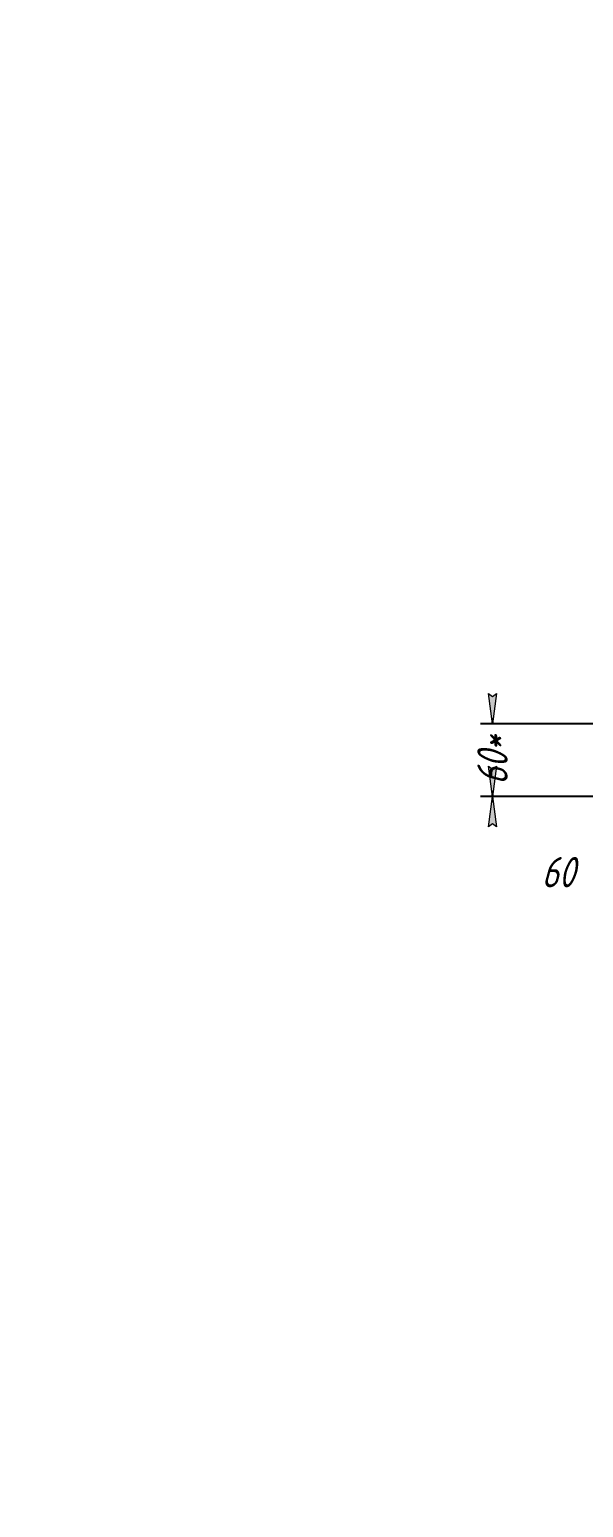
# Model space of a CAD drawing. Header units: millimetres. Extents: x 0 to 841, y 0 to 594.
# Drawn here: x 0 to 91.4, y 350.2 to 594 of the extents above; entities that cross this region are included whole.
import ezdxf

# ---------------------------------------------------------------- set-up
doc = ezdxf.new("R2010")
doc.units = ezdxf.units.MM
doc.linetypes.add('K5LT_THIN', pattern=[0])
doc.layers.add('Системный слой', color=7, linetype='Continuous')
doc.layers.add('Системный слой (1)', color=7, linetype='Continuous', true_color=0x909090)
doc.styles.add('KDIMTEXTSTYLE', font='GOST_AU.SHX', dxfattribs={"width": 0.96, "oblique": 15, "height": 5})
doc.dimstyles.new('KDIMSTYLE (0.20)', dxfattribs={"dimtxt": 5, "dimasz": 1, "dimexe": 2, "dimexo": 0, "dimgap": 1, "dimtad": 1, "dimlfac": 5, "dimtxsty": 'KDIMTEXTSTYLE', "dimsah": 1, "dimcen": 0, "dimdle": 1, "dimadec": 0, "dimazin": 0, "dimtfac": 0.667, "dimtmove": 0, "dimatfit": 3, "dimfxl": 1, "dimtvp": 1, "dimtolj": 1, "dimtzin": 0, "dimarcsym": 0})

# ---------------------------------------------------------------- blocks, each defined once
blk = doc.blocks.new('KDIMARROW_01')
at = {"layer": 'Системный слой'}
blk.add_hatch(color=0, dxfattribs=at).paths.add_polyline_path([(0, 0), (-5, 0.658262491226197), (-4.5, 5.51091059616309e-16), (-5, -0.6582624912261956)])
at = {"layer": 'Системный слой', "color": 0, "linetype": 'K5LT_THIN', "lineweight": 18}
for p, q in [((-4.5, 5.51091059616309e-16), (-5, 0.658262491226197)), ((-5, 0.658262491226197), (0, 0)), ((0, 0), (-5, -0.6582624912261956)), ((-5, -0.6582624912261956), (-4.5, 5.51091059616309e-16))]:
    blk.add_line(p, q, dxfattribs=at)
at = {"layer": 'Системный слой (1)', "color": 0, "linetype": 'K5LT_THIN', "lineweight": 18}
blk.add_line((0, 0), (-1, 0), dxfattribs=at)

msp = doc.modelspace()

# ---------------------------------------------------------------- dimensions: what is measured, and where the dimension line sits
at = {"layer": 'Системный слой (1)', "color": 7}
msp.add_linear_dim(base=(110.3386064477991, 455.0097907822401), p1=(98.33860644779907, 482.4841313198106), p2=(110.3386064477991, 467.4841313198106), location=(87.21360688648925, 455.0097907822401), dimstyle='KDIMSTYLE (0.20)', override={"dimexo": 0, "dimpost": '\\H5.0;\\W0.965;\\Q15;<>', "dimblk1": 'KDIMARROW_01', "dimblk2": 'KDIMARROW_01', "dimse1": 0, "dimse2": 0, "dimclrt": 7, "dimtolj": 1}, dxfattribs=at).render()
msp.add_linear_dim(base=(76.38756437241281, 467.4841313198106), p1=(103.6386064477991, 479.4841313198106), p2=(110.3386064477991, 467.4841313198106), angle=90, location=(76.38756437241281, 473.4841313198106), dimstyle='KDIMSTYLE (0.20)', override={"dimexo": 0, "dimpost": '\\H5.0;\\W0.965;\\Q15;<>\\H5.0;\\W0.965;\\Q15;\\Q15;*', "dimblk1": 'KDIMARROW_01', "dimblk2": 'KDIMARROW_01', "dimse1": 0, "dimse2": 0, "dimclrt": 7, "dimtolj": 1}, dxfattribs=at).render()
msp.add_linear_dim(base=(76.38756437241278, 141.6695349391277), p1=(110.3386064477991, 467.4841313198106), p2=(110.3386064477991, 141.6695349391277), angle=90, location=(76.3875643724128, 341.6695349391277), text='\\H5.0;\\W0.965;\\Q15;\\A1;{\\H5.0;\\W0.965;\\Q15;\\Q15;h\\S^ 1;\\Q15;}', dimstyle='KDIMSTYLE (0.20)', override={"dimexo": 0, "dimblk1": 'KDIMARROW_01', "dimblk2": 'KDIMARROW_01', "dimse1": 0, "dimse2": 0, "dimclrt": 7, "dimtolj": 1}, dxfattribs=at).render()

doc.saveas('drawing.dxf')
